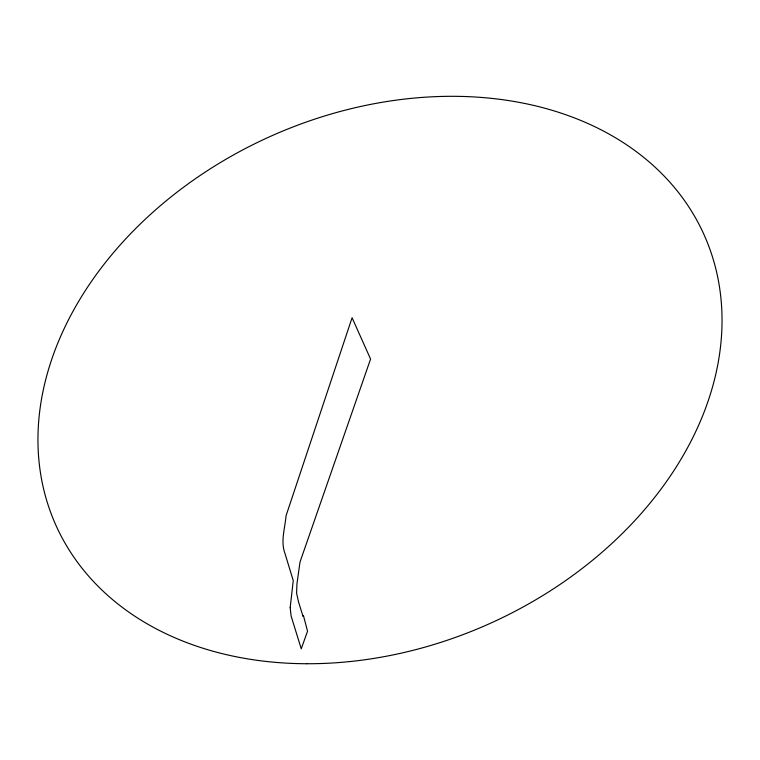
<?xml version="1.0" encoding="UTF-8"?>
<svg xmlns="http://www.w3.org/2000/svg" width="760" height="760" viewBox="0 0 760 760"><rect width="100%" height="100%" fill="white"/><g stroke="black" fill="none" stroke-linecap="round" stroke-linejoin="round"><path stroke-width="1.14" d="M290.177 607.667L291.099 615.989L301.255 648.812L307.534 631.208L303.449 615.543L303.098 616.531L298.556 601.977L296.59 593.246L296.932 583.994L299.953 562.476A5.795 1.938 -87.8 0 1 300.152 561.602L370.576 359.062L352.079 317.747L286.178 515.385A5.253 1.72 -87.1 0 0 285.988 516.239C284.943 528.438 280.497 541.244 284.905 553.251L293.255 580.611L290.177 607.667M306.736 663.736A355.138 267.14 -24.1 0 0 705.926 239.048A355.138 267.14 -24.1 0 0 127.271 237.206A355.138 267.14 -24.1 0 0 306.736 663.736"/></g></svg>
